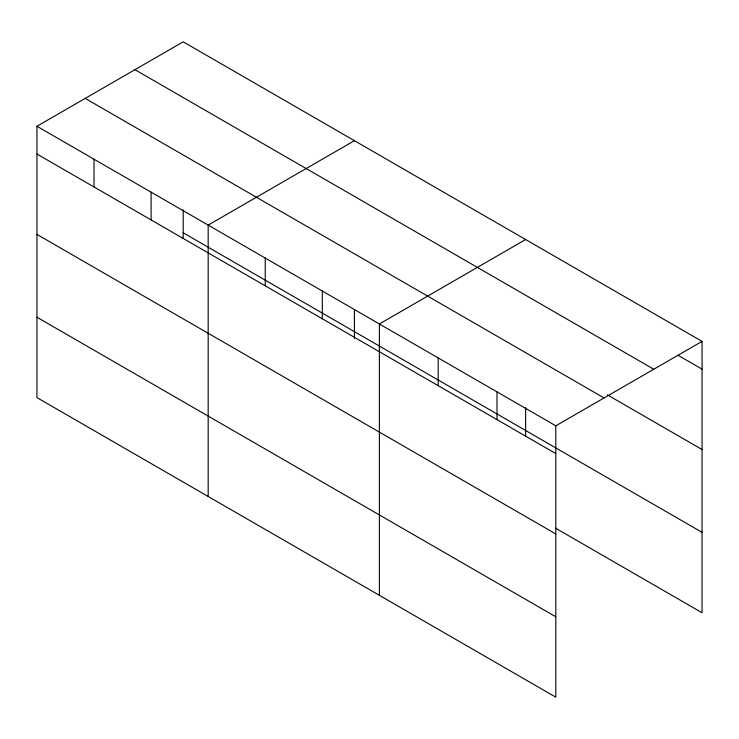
<?xml version="1.0" encoding="UTF-8"?>
<svg xmlns="http://www.w3.org/2000/svg" width="739" height="739" viewBox="0 0 739 739"><rect width="100%" height="100%" fill="white"/><g stroke="black" fill="none" stroke-linecap="round" stroke-linejoin="round"><path stroke-width="1.11" d="M36.95 126.258L555.802 425.821L555.802 697.173L36.95 397.619L36.95 126.258L183.198 41.827L702.05 341.381L702.05 612.742L555.543 528.154M354.424 140.678L208.167 225.118L208.167 496.469M525.641 239.528L379.393 323.968L379.393 595.329M555.802 425.821L702.05 341.381M678.134 355.33L702.05 369.14M134.941 69.688L653.784 369.241M607.366 394.866L702.05 449.524M85.216 98.398L604.059 397.952M183.198 232.794L702.05 532.348M36.95 154.026L555.802 453.58M36.95 234.411L555.802 533.964M36.95 317.234L555.802 616.788M525.641 407.494L525.641 436.241M496.996 391.864L496.996 419.632M438.19 357.916L438.19 385.684M354.424 309.789L354.424 338.536M322.315 291.018L322.315 318.777M265.246 258.068L265.246 285.827M183.198 209.793L183.198 238.54M151.098 192.168L151.098 219.926M94.019 159.218L94.019 186.976"/></g></svg>
